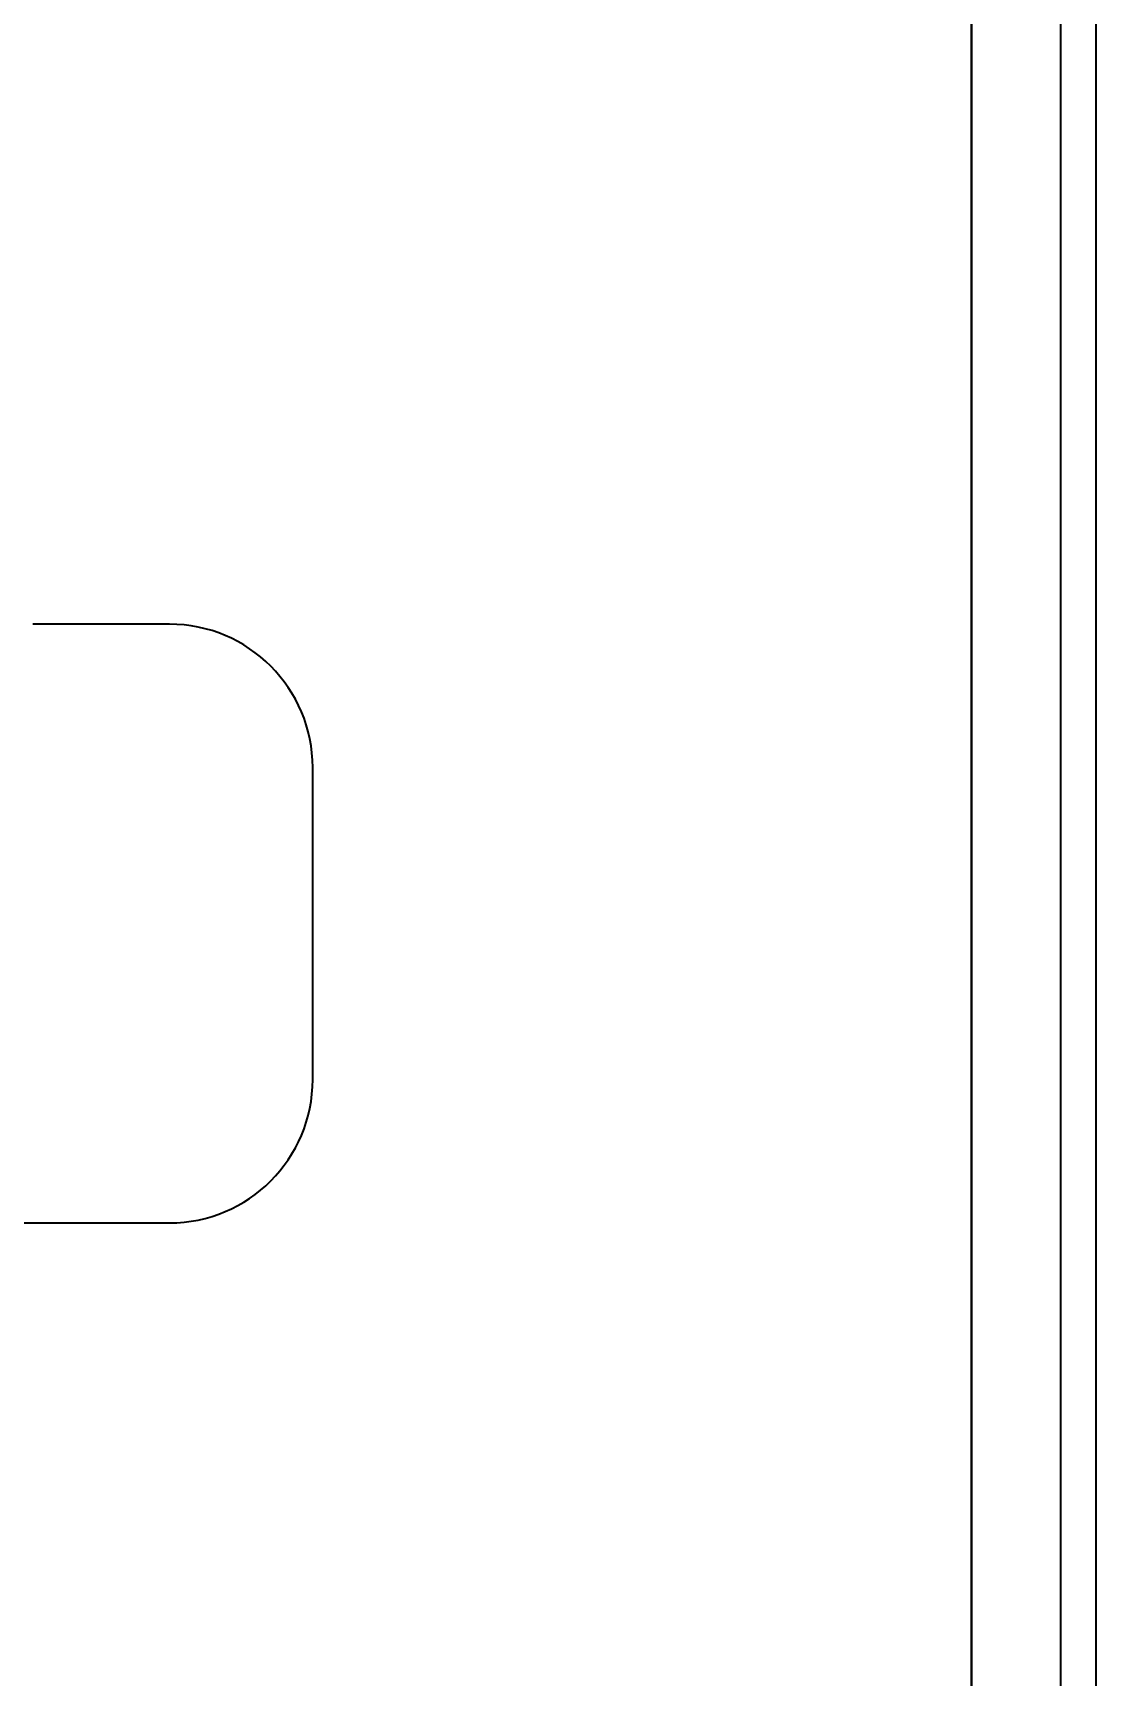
# Model space of a CAD drawing. Header units: inches. Extents: x 90 to 4161, y -506 to 3104.
# Drawn here: x 2977.83 to 3001.69, y 2880.59 to 2917.48 of the extents above; entities that cross this region are included whole.
import ezdxf

# ---------------------------------------------------------------- set-up
doc = ezdxf.new("R2010")
doc.units = ezdxf.units.IN
doc.layers.add('1', color=7, linetype='Continuous', true_color=0xffffff)

msp = doc.modelspace()

# ---------------------------------------------------------------- linework, layer by layer
at = {"layer": '1', "color": 7, "linetype": 'Continuous', "lineweight": 35}
for p, q in [((3000.891, 2932.747), (3000.891, 2292.897)), ((3001.691, 2599.711), (3001.691, 2932.697)), ((2998.891, 2841.492), (2998.891, 2928.997)), ((2998.891, 2928.997), (2998.891, 2842.997)), ((2980.891, 2904.215), (2977.827, 2904.215)), ((2984.108, 2893.997), (2984.108, 2900.997)), ((2966.891, 2890.78), (2980.891, 2890.78))]:
    msp.add_line(p, q, dxfattribs=at)
for centre, start, end in [((2980.891, 2900.997), 0, 90), ((2980.891, 2893.997), 270, 0)]:
    msp.add_arc(centre, 3.217, start, end, dxfattribs=at)

doc.saveas('drawing.dxf')
